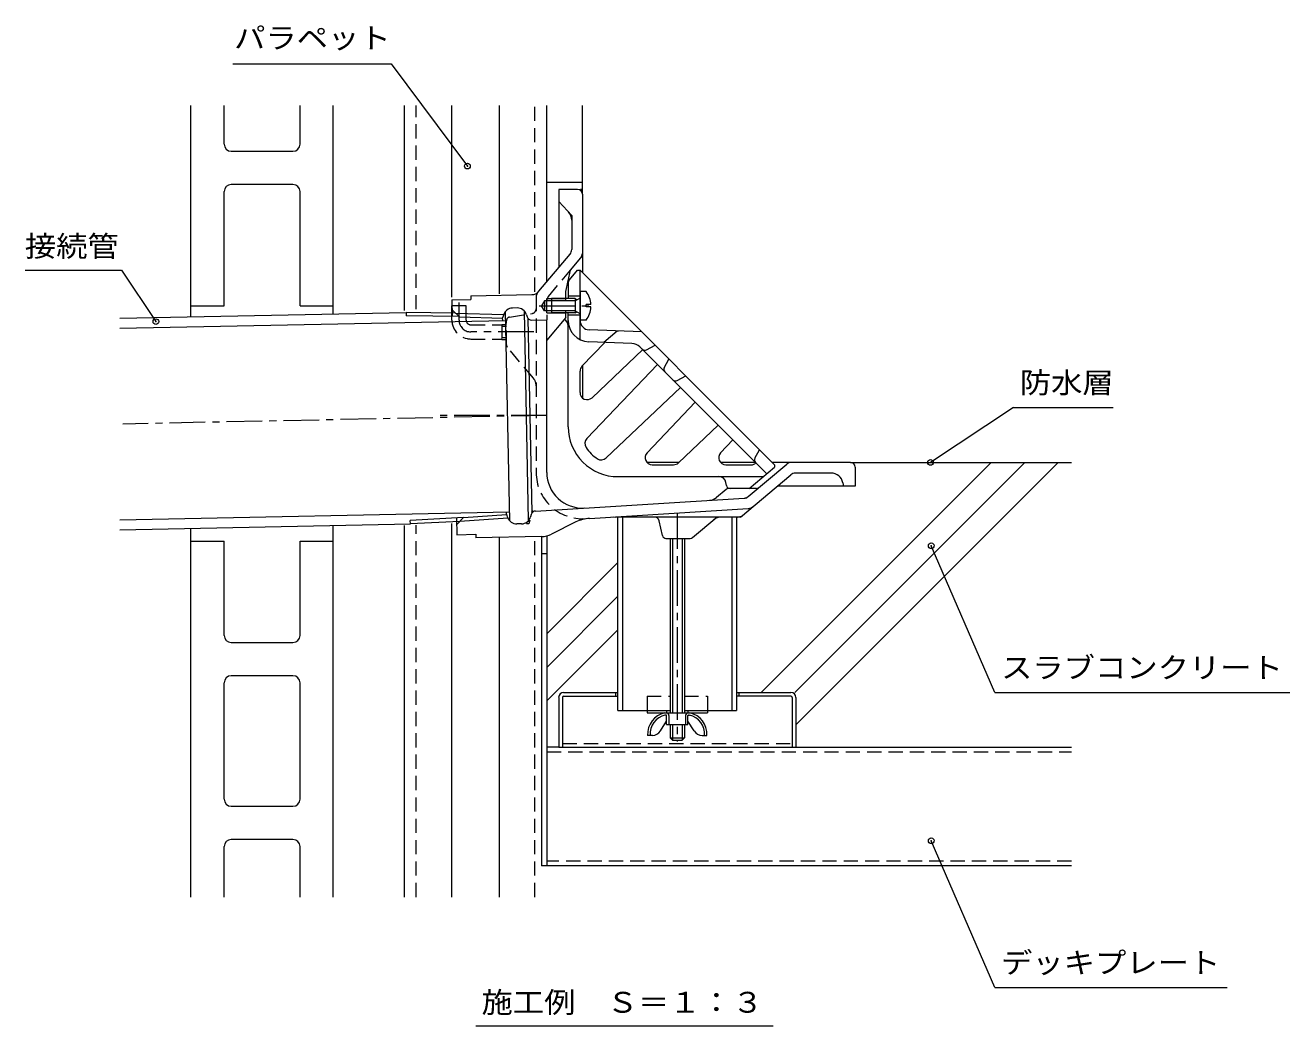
# Model space of a CAD drawing. Units: millimetres, scale not verified. Extents: x -497 to 721, y -591 to 497.
# Drawn here: x 188 to 721, y 45 to 466 of the extents above; entities that cross this region are included whole.
import ezdxf
from ezdxf.enums import TextEntityAlignment as Align

# ---------------------------------------------------------------- set-up
doc = ezdxf.new("R2010")
doc.units = ezdxf.units.MM
doc.header["$LTSCALE"] = 3
doc.header["$PDMODE"] = 32
doc.header["$PDSIZE"] = 2.4
for name, pattern in [('CHAIN1', [8, 5, -1, 1, -1]), ('DASHED2', [3, 2, -1]), ('DOUBLE_CHAIN1', [8.8, 5, -1, 0.6, -0.6, 0.6, -1])]:
    doc.linetypes.add(name, pattern=pattern)
for name, color, linetype, lineweight in [('0-0', 3, 'Continuous', 18), ('0-2', 6, 'Continuous', 18), ('0-3', 4, 'Continuous', 18), ('0-4', 6, 'Continuous', 18), ('0-5', 3, 'Continuous', 18), ('0-6', 6, 'Continuous', 18), ('0-9', 7, 'Continuous', 18), ('0-A', 2, 'Continuous', 18), ('0-F', 7, 'Continuous', 18)]:
    doc.layers.add(name, color=color, linetype=linetype, lineweight=lineweight)
doc.styles.add('ＭＳ ゴシック', font='')
doc.styles.get('ＭＳ ゴシック').set_extended_font_data('MS Gothic')

msp = doc.modelspace()

# ---------------------------------------------------------------- linework, layer by layer
at = {"layer": '0-0'}
for p, q in [((420.681, 397.267), (412.681, 397.267)), ((412.681, 397.267), (412.681, 364.35)), ((422.681, 395.267), (422.681, 362.266)), ((418.181, 386.369), (412.681, 392.267)), ((418.181, 386.369), (418.181, 371.996)), ((404.333, 354.401), (417.479, 370.068)), ((417.687, 363.315), (422.681, 369.267)), ((415.681, 354.266), (417.687, 363.315)), ((375.679, 352.45), (401.35, 352.973)), ((375.679, 352.45), (375.71, 350.951)), ((415.681, 350.396), (415.681, 354.266)), ((367.711, 350.788), (375.71, 350.951)), ((367.711, 350.788), (367.855, 343.752)), ((370.857, 343.658), (367.797, 346.597)), ((395.193, 347.346), (393.228, 347.306)), ((406.681, 350.397), (405.451, 348.266)), ((406.681, 346.136), (405.451, 348.266)), ((406.681, 350.397), (406.681, 346.136)), ((415.681, 350.397), (406.681, 350.397)), ((407.681, 351.266), (415.681, 351.266)), ((407.681, 345.267), (407.681, 351.266)), ((369.266, 345.186), (389.508, 344.553)), ((370.857, 343.658), (389.07, 343.089)), ((389.091, 342.071), (389.07, 343.089)), ((389.441, 344.328), (389.217, 343.477)), ((392.036, 257.637), (390.239, 345.871)), ((400.034, 257.8), (398.237, 346.034)), ((399.097, 344.524), (399.372, 343.631)), ((401.468, 261.06), (399.802, 342.876)), ((401.324, 342.22), (407.681, 342.35)), ((415.681, 346.136), (406.681, 346.136)), ((407.681, 345.267), (415.681, 345.267)), ((415.681, 343.266), (407.681, 333.732)), ((407.681, 278.041), (407.681, 342.35)), ((415.681, 343.266), (415.681, 346.136)), ((422.681, 322.956), (422.681, 309.466)), ((463.371, 282.266), (449.881, 282.266)), ((495.61, 282.266), (480.889, 282.266)), ((492.562, 267.902), (508.844, 281.564)), ((535.68, 282.266), (502.681, 282.266)), ((527.508, 277.766), (512.41, 277.766)), ((537.68, 280.266), (537.68, 272.266)), ((489.271, 259.266), (510.482, 277.064)), ((537.68, 272.266), (504.764, 272.266)), ((532.427, 273.66), (532.68, 272.266)), ((402.897, 261.795), (490.817, 267.205)), ((483.262, 270.915), (479.156, 267.469)), ((496.025, 271.266), (484.227, 271.266)), ((390.755, 260.37), (390.734, 261.388)), ((425.701, 258.69), (492.574, 262.805)), ((369.584, 258.844), (369.727, 251.808)), ((372.58, 259.06), (369.642, 255.999)), ((371.053, 257.469), (391.245, 258.924)), ((372.58, 259.06), (390.755, 260.37)), ((391.176, 259.147), (390.914, 260)), ((397.045, 256.365), (395.08, 256.325)), ((401.086, 260.309), (400.832, 259.344)), ((419.969, 257.162), (409.681, 252.071)), ((435.68, 259.304), (436.68, 259.266)), ((489.271, 259.266), (436.68, 259.266)), ((456.419, 251.441), (455.029, 257.7)), ((469.099, 250.617), (479.406, 259.266)), ((369.727, 251.808), (377.725, 251.971)), ((377.725, 251.971), (377.756, 250.471)), ((405.449, 251.035), (377.756, 250.471)), ((457.884, 250.266), (468.135, 250.266))]:
    msp.add_line(p, q, dxfattribs=at)
at = {"layer": '0-0', "linetype": 'DOUBLE_CHAIN1'}
for p, q in [((422.681, 397.267), (421.833, 397.267)), ((509.207, 281.869), (509.68, 282.266)), ((491.808, 267.266), (491.351, 267.238)), ((491.803, 267.265), (492.145, 267.552)), ((401.337, 261.258), (401.455, 261.706)), ((401.794, 261.727), (401.455, 261.706)), ((493.561, 262.866), (493.077, 262.836)), ((400.062, 256.427), (399.074, 256.407)), ((400.472, 257.98), (400.062, 256.427)), ((422.681, 258.504), (421.481, 257.91)), ((422.681, 258.504), (423.637, 258.563))]:
    msp.add_line(p, q, dxfattribs=at)
at = {"layer": '0-0', "linetype": 'DASHED2'}
for p, q in [((408.383, 352.227), (417.687, 363.315)), ((403.181, 351.936), (403.181, 278.041)), ((403.883, 353.865), (404.333, 354.401)), ((390.681, 331.813), (390.681, 341.988)), ((391.944, 343.469), (401.497, 344.997)), ((407.681, 344.432), (407.681, 342.35)), ((402.011, 317.764), (391.032, 330.848))]:
    msp.add_line(p, q, dxfattribs=at)
at = {"layer": '0-0', "linetype": 'CHAIN1'}
for p, q in [((404.458, 348.266), (427.983, 348.266)), ((407.681, 302.091), (228.95, 298.451)), ((407.681, 302.091), (361.716, 302.091)), ((462.68, 260.82), (462.68, 164.63))]:
    msp.add_line(p, q, dxfattribs=at)
at = {"layer": '0-0'}
for centre, radius, start, end in [((420.681, 395.267), 2, 0, 90), ((413.181, 384.399), 5, 0, 43), ((415.181, 371.996), 3, 319.99997, 0), ((419.681, 370.359), 3, 319.99997, 360), ((401.269, 356.972), 4, 271.16665, 319.99997), ((393.309, 343.307), 4, 91.16666, 165.22134), ((395.274, 343.347), 4, 17.11198, 91.16649), ((387.283, 343.987), 2, 333.32925, 345.22168), ((401.283, 344.22), 2, 197.11238, 271.16684), ((422.681, 278.041), 15, 180, 273.52147), ((510.772, 279.266), 3, 90, 130.00003), ((512.41, 274.766), 3, 90, 130.00003), ((527.508, 272.766), 5, 10.3027, 90), ((535.68, 280.266), 2, 0, 90), ((475.942, 271.299), 5, 273.52147, 310), ((484.227, 269.766), 1.5, 90, 130), ((490.633, 270.2), 3, 273.52147, 310.00003), ((496.025, 272.766), 1.5, 270, 310.00003), ((403.02, 259.799), 2, 93.52147, 165.22155), ((492.39, 265.799), 3, 273.52147, 310.00003), ((389.006, 259.4), 2, 17.11205, 29.0046), ((394.999, 260.324), 4, 197.11198, 271.16666), ((396.964, 260.364), 4, 271.16633, 345.22155), ((426.622, 243.718), 15, 93.52147, 116.3296), ((453.076, 257.266), 2, 12.52881, 90), ((481.226, 254.266), 5, 90, 130), ((488.179, 262.266), 3, 270, 310.00003), ((405.246, 261.033), 10, 271.16667, 296.3296), ((457.884, 251.766), 1.5, 192.52881, 270), ((468.135, 251.766), 1.5, 270, 310)]:
    msp.add_arc(centre, radius, start, end, dxfattribs=at)
at = {"layer": '0-0', "linetype": 'DASHED2'}
for centre, radius, start, end in [((406.181, 351.936), 3, 139.99997, 180), ((410.681, 350.298), 3, 139.99997, 180), ((401.181, 346.972), 2, 279.0903, 0), ((392.181, 341.988), 1.5, 99.0903, 180), ((392.181, 331.813), 1.5, 180, 220), ((398.181, 314.55), 5, 0, 40), ((422.681, 278.041), 19.5, 180, 273.52147)]:
    msp.add_arc(centre, radius, start, end, dxfattribs=at)
at = {"layer": '0-2'}
for p, q in [((416.597, 358.4), (420.681, 363.266)), ((420.681, 363.266), (421.681, 363.266)), ((421.681, 363.266), (503.681, 281.266)), ((421.681, 334.053), (421.681, 363.266)), ((416.681, 357.953), (416.681, 351.267)), ((421.681, 352.266), (416.681, 352.266)), ((416.681, 297.266), (416.681, 345.267)), ((421.681, 344.266), (416.681, 344.266)), ((447.681, 337.266), (425.527, 338.119)), ((431.681, 332.878), (437.383, 337.663)), ((422.505, 322.771), (432.082, 332.863)), ((443.573, 332.421), (425.335, 333.122)), ((446.916, 330.96), (500.38, 277.496)), ((449.724, 329.664), (453.338, 331.61)), ((453.194, 331.532), (453.305, 331.643)), ((426.746, 309.526), (448.093, 329.783)), ((457.199, 322.188), (459.145, 325.802)), ((421.681, 311.702), (421.681, 320.705)), ((454.288, 323.588), (424.581, 292.283)), ((462.603, 316.785), (466.216, 318.731)), ((464.002, 313.874), (432.698, 284.166)), ((449.941, 286.331), (470.198, 307.678)), ((463.185, 282.09), (479.912, 297.964)), ((480.949, 286.331), (486.108, 291.768)), ((495.371, 284.017), (497.317, 287.63)), ((452.117, 281.266), (461.12, 281.266)), ((483.125, 281.266), (493.796, 281.266)), ((492.955, 271.266), (503.681, 280.266)), ((503.681, 281.266), (503.681, 280.266)), ((437.681, 276.266), (498.914, 276.266)), ((483.439, 272.472), (483.163, 273.855))]:
    msp.add_line(p, q, dxfattribs=at)
for centre, radius, start, end in [((418.181, 357.953), 1.5, 140.00024, 179.99966), ((413.681, 339.807), 3, 0, 63.32513), ((425.681, 342.116), 9, 179.99989, 267.79736), ((425.681, 342.116), 4, 180, 267.79758), ((437.903, 336.141), 1.5, 87.79724, 130), ((443.381, 327.424), 5, 44.99969, 87.79678), ((449.013, 330.984), 1.5, 225.00101, 298.30215), ((424.681, 320.705), 3, 136.50002, 179.99966), ((458.52, 321.477), 1.5, 151.6993, 224.99966), ((461.892, 318.106), 1.5, 224.99899, 298.30003), ((424.681, 311.702), 3, 180.00034, 313.49998), ((437.681, 297.266), 21, 179.99976, 269.9998), ((426.757, 290.218), 3, 136.50002, 212.83174), ((437.681, 297.266), 16, 212.83176, 237.16995), ((430.633, 286.343), 3, 237.16978, 313.49998), ((452.117, 284.266), 3, 136.50002, 269.99966), ((483.125, 284.266), 3, 136.50002, 269.99966), ((496.692, 283.305), 1.5, 151.6993, 224.99966), ((461.12, 284.266), 3, 270.00034, 313.49998), ((493.796, 284.266), 3, 269.9995, 312.49084), ((480.221, 273.266), 3, 11.30984, 90), ((484.91, 272.766), 1.5, 191.31015, 270)]:
    msp.add_arc(centre, radius, start, end, dxfattribs=at)
at = {"layer": '0-3', "linetype": 'DASHED2'}
for q in [(449.93, 177.766), (459.68, 183.766)]:
    msp.add_line((449.93, 183.766), q, dxfattribs=at)
at = {"layer": '0-3'}
for p, q in [((449.93, 177.766), (449.93, 176.766)), ((449.93, 176.766), (475.43, 176.766)), ((458.181, 177.766), (458.181, 176.766)), ((467.18, 177.766), (467.18, 176.766)), ((475.43, 177.766), (475.43, 176.766))]:
    msp.add_line(p, q, dxfattribs=at)
at = {"layer": '0-3', "linetype": 'DASHED2'}
msp.add_lwpolyline([(465.681, 183.766), (475.43, 183.766), (475.43, 177.766)], dxfattribs=at)
at = {"layer": '0-4'}
for p, q in [((227.711, 342.986), (348.355, 345.443)), ((227.711, 338.785), (390.316, 342.096)), ((348.355, 345.443), (348.339, 343.964)), ((370.856, 343.719), (348.339, 343.964)), ((369.235, 345.216), (348.354, 345.443)), ((227.711, 258.068), (391.959, 261.413)), ((372.581, 258.999), (350.093, 257.837)), ((371.023, 257.438), (350.168, 256.361))]:
    msp.add_line(p, q, dxfattribs=at)
msp.add_lwpolyline([(227.711, 253.867), (350.169, 256.361), (350.093, 257.837)], dxfattribs=at)
at = {"layer": '0-5', "linetype": 'DASHED2'}
for p, q in [((367.681, 342.266), (367.681, 348.266)), ((375.681, 340.267), (388.681, 340.267)), ((388.681, 340.442), (390.681, 340.442)), ((388.681, 339.627), (390.681, 339.627)), ((375.681, 334.267), (388.681, 334.267)), ((388.681, 334.907), (390.681, 334.907)), ((414.28, 163.866), (511.081, 163.866))]:
    msp.add_line(p, q, dxfattribs=at)
at = {"layer": '0-5', "linetype": 'CHAIN1'}
for p, q in [((370.681, 342.267), (370.681, 349.655)), ((402.174, 337.267), (375.665, 337.267))]:
    msp.add_line(p, q, dxfattribs=at)
at = {"layer": '0-5'}
for p, q in [((412.681, 183.266), (412.681, 162.266)), ((414.28, 183.266), (414.28, 162.266)), ((414.78, 185.366), (437.68, 185.366)), ((414.78, 183.766), (437.68, 183.766)), ((436.68, 185.366), (436.68, 183.766)), ((487.681, 185.366), (510.581, 185.366)), ((510.581, 183.766), (487.681, 183.766)), ((488.681, 185.366), (488.681, 183.766)), ((511.081, 183.266), (511.081, 162.266)), ((512.681, 183.266), (512.681, 162.266)), ((412.681, 162.266), (512.681, 162.266))]:
    msp.add_line(p, q, dxfattribs=at)
at = {"layer": '0-5', "linetype": 'DASHED2'}
for points in [[(373.681, 342.266), (373.681, 348.266), (367.681, 348.266)], [(388.681, 340.442), (388.681, 334.092), (390.681, 334.092)]]:
    msp.add_lwpolyline(points, dxfattribs=at)
for radius in [8, 2]:
    msp.add_arc((375.681, 342.266), radius, 180, 270, dxfattribs=at)
at = {"layer": '0-5', "linetype": 'CHAIN1'}
msp.add_arc((375.681, 342.267), 5, 180, 269.81409, dxfattribs=at)
at = {"layer": '0-5'}
for centre, radius, start, end in [((414.78, 183.266), 2.1, 90, 180), ((414.78, 183.266), 0.5, 90, 180), ((510.581, 183.266), 2.1, 0, 90), ((510.581, 183.266), 0.5, 0, 90)]:
    msp.add_arc(centre, radius, start, end, dxfattribs=at)
at = {"layer": '0-6'}
for p, q in [((437.68, 177.766), (437.68, 259.266)), ((439.681, 177.766), (439.681, 259.266)), ((485.68, 259.266), (485.68, 177.766)), ((487.681, 259.266), (487.681, 177.766)), ((437.68, 177.766), (459.68, 177.766)), ((465.681, 177.766), (487.681, 177.766))]:
    msp.add_line(p, q, dxfattribs=at)
at = {"layer": '0-9'}
for p, q in [((257.681, 343.596), (257.681, 432.615)), ((271.681, 416.367), (271.681, 432.615)), ((303.681, 416.367), (303.681, 432.615)), ((317.681, 344.818), (317.681, 432.615)), ((347.681, 346.297), (347.681, 432.615)), ((367.681, 351.886), (367.681, 432.615)), ((387.681, 353.259), (387.681, 432.615)), ((407.681, 358.391), (407.681, 432.615)), ((422.681, 395.267), (422.681, 432.615)), ((274.681, 413.367), (300.681, 413.367)), ((422.681, 400.267), (407.681, 400.267)), ((300.681, 399.367), (274.681, 399.367)), ((303.681, 348.22), (303.681, 396.368)), ((303.681, 348.22), (317.681, 348.22)), ((594.947, 282.269), (498.044, 185.366)), ((609.089, 282.269), (512.187, 185.366)), ((623.231, 282.269), (512.681, 171.718)), ((535.68, 282.266), (628.816, 282.266)), ((367.681, 99.139), (367.681, 256.5)), ((257.681, 99.139), (257.681, 254.478)), ((317.681, 99.139), (317.681, 255.699)), ((347.681, 99.139), (347.681, 255.72)), ((387.681, 99.139), (387.681, 250.673)), ((405.381, 251.034), (405.381, 112.266)), ((407.68, 251.334), (407.68, 112.266)), ((257.681, 249.1), (271.681, 249.1)), ((271.681, 209.367), (271.681, 249.1)), ((303.681, 249.1), (317.681, 249.1)), ((303.681, 209.367), (303.681, 249.1)), ((405.381, 243.911), (407.68, 243.911)), ((437.68, 240.047), (407.68, 210.047)), ((437.68, 225.905), (407.68, 195.905)), ((437.68, 211.763), (407.68, 181.763)), ((274.681, 206.367), (300.681, 206.367)), ((300.681, 192.367), (274.681, 192.367)), ((271.681, 140.367), (271.681, 189.367)), ((303.681, 140.367), (303.681, 189.367)), ((412.681, 162.266), (407.68, 162.266)), ((512.681, 162.266), (628.816, 162.266)), ((274.681, 137.367), (300.681, 137.367)), ((300.681, 123.368), (274.681, 123.368)), ((271.681, 99.139), (271.681, 120.367)), ((303.681, 99.139), (303.681, 120.367)), ((628.816, 112.266), (405.381, 112.266))]:
    msp.add_line(p, q, dxfattribs=at)
at = {"layer": '0-9', "linetype": 'DASHED2'}
for p, q in [((352.681, 346.787), (352.681, 432.615)), ((402.681, 354.142), (402.681, 432.615)), ((352.681, 99.139), (352.681, 255.894)), ((402.681, 99.139), (402.681, 250.979)), ((407.68, 160.266), (628.816, 160.266)), ((628.816, 114.266), (407.68, 114.266))]:
    msp.add_line(p, q, dxfattribs=at)
at = {"layer": '0-9'}
msp.add_lwpolyline([(257.681, 348.22), (271.681, 348.22), (271.681, 396.368)], dxfattribs=at)
for centre, start, end in [((274.681, 416.367), 180, 270), ((300.681, 416.367), 270, 0), ((274.681, 396.368), 90, 180), ((300.681, 396.368), 0, 90), ((274.681, 209.367), 180, 270), ((300.681, 209.367), 270, 0), ((274.681, 189.367), 90, 180), ((300.681, 189.367), 0, 90), ((274.681, 140.367), 180, 270), ((300.681, 140.367), 270, 0), ((274.681, 120.367), 90, 180), ((300.681, 120.367), 0, 90)]:
    msp.add_arc(centre, 3, start, end, dxfattribs=at)
at = {"layer": '0-A'}
for p, q in [((424.281, 354.266), (421.681, 354.266)), ((421.681, 354.266), (421.681, 342.267)), ((409.681, 351.267), (409.681, 345.267)), ((419.681, 351.267), (409.681, 351.267)), ((419.681, 350.396), (409.681, 350.396)), ((419.681, 350.396), (421.553, 351.448)), ((419.681, 351.267), (420.445, 350.826)), ((419.681, 351.267), (419.681, 345.267)), ((424.281, 347.788), (424.281, 348.746)), ((426.269, 348.746), (424.281, 348.746)), ((426.27, 347.788), (424.281, 347.788)), ((419.681, 346.136), (409.681, 346.136)), ((419.681, 345.267), (409.681, 345.267)), ((419.681, 346.136), (421.553, 345.084)), ((419.681, 345.267), (420.445, 345.707)), ((424.281, 342.267), (421.681, 342.267)), ((459.68, 250.266), (459.68, 176.766)), ((460.68, 250.266), (460.68, 176.766)), ((464.68, 250.266), (464.68, 176.766)), ((465.68, 250.266), (465.68, 176.766)), ((455.577, 169.134), (458.181, 173.266)), ((457.98, 175.766), (457.495, 175.766)), ((458.181, 171.766), (458.181, 175.566)), ((458.181, 171.766), (467.18, 171.766)), ((459.181, 175.566), (459.181, 171.766)), ((459.68, 171.766), (459.68, 166.266)), ((460.68, 171.766), (460.68, 165.266)), ((464.681, 171.766), (464.681, 165.266)), ((465.681, 171.766), (465.681, 166.266)), ((466.18, 175.566), (466.18, 171.766)), ((467.18, 171.766), (467.18, 175.566)), ((469.785, 169.134), (467.18, 173.266)), ((467.381, 175.766), (467.866, 175.766)), ((452.192, 167.266), (450.181, 167.266)), ((459.68, 166.266), (465.681, 166.266)), ((473.169, 167.266), (475.181, 167.266))]:
    msp.add_line(p, q, dxfattribs=at)
msp.add_lwpolyline([(459.68, 166.266), (460.68, 165.266), (464.681, 165.266), (465.681, 166.266)], dxfattribs=at)
for centre, radius, start, end in [((416.281, 348.267), 10, 2.74562, 36.86987), ((421.431, 351.666), 0.25, 299.32918, 0), ((416.281, 348.267), 10, 323.13013, 357.25438), ((421.431, 344.866), 0.25, 0, 60.67082), ((459.417, 167.745), 9.248, 102.71823, 182.96507), ((457.98, 175.566), 1.2, 0, 90), ((467.381, 175.566), 1.2, 90, 180), ((465.945, 167.745), 9.248, 357.03493, 77.28177), ((459.417, 167.745), 8.248, 103.47058, 182.96507), ((457.98, 175.566), 0.2, 0, 90), ((467.381, 175.566), 0.2, 90, 180), ((465.945, 167.745), 8.248, 357.03493, 76.52942), ((452.192, 171.266), 4, 270, 327.78351), ((473.169, 171.266), 4, 212.21649, 270)]:
    msp.add_arc(centre, radius, start, end, dxfattribs=at)
at = {"layer": '0-F'}
for p, q in [((604.397, 305.377), (569.413, 282.266)), ((604.397, 305.377), (646.35, 305.377)), ((596.475, 185.386), (569.723, 247.153)), ((596.475, 185.386), (720.795, 185.386)), ((596.475, 61.073), (569.723, 122.84)), ((596.475, 61.073), (694.436, 61.073)), ((377.791, 44.916), (503.109, 44.916))]:
    msp.add_line(p, q, dxfattribs=at)
for points in [[(275.361, 450.233), (342.014, 450.233), (374.213, 407.124)], [(187.876, 363.239), (228.394, 363.239), (242.916, 341.583)]]:
    msp.add_lwpolyline(points, dxfattribs=at)
for p in [(374.213, 407.124), (242.916, 341.583), (569.413, 282.266), (569.723, 247.153), (569.723, 122.84)]:
    msp.add_point(p, dxfattribs=at)

# ---------------------------------------------------------------- texts
at = {"layer": '0-F', "color": 2, "style": 'ＭＳ ゴシック', "width": 1.1}
for s, p in [('パラペット', (275.886, 454.096)), ('接続管', (187.692, 366.345)), ('防水層', (607.003, 308.83)), ('スラブコンクリート', (599.132, 188.757)), ('デッキプレート', (599.132, 64.444)), ('施工例\u3000Ｓ＝１：３', (380.152, 47.741))]:
    msp.add_text(s, height=8.798, dxfattribs=at).set_placement(p, align=Align.BOTTOM_LEFT)

doc.saveas('drawing.dxf')
